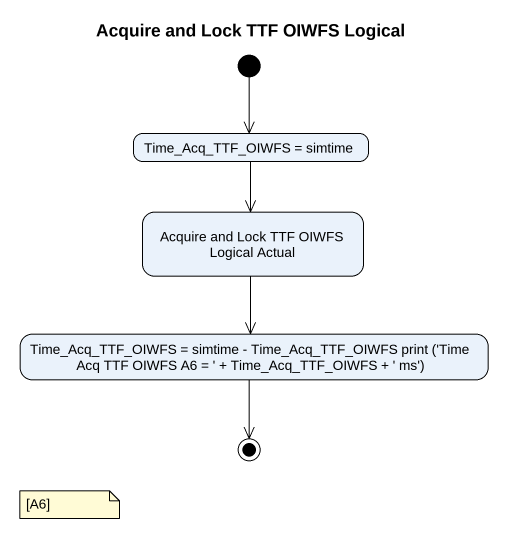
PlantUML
@startuml
title Acquire and Lock TTF OIWFS Logical
hide empty description
state "Time_Acq_TTF_OIWFS = simtime" as Time_Acq_TTF_OIWFS_simtime
state "Acquire and Lock TTF OIWFS Logical Actual" as Acquire_and_Lock_TTF_OIWFS
state "Time_Acq_TTF_OIWFS = simtime - Time_Acq_TTF_OIWFS print ('Time Acq TTF OIWFS A6 = ' + Time_Acq_TTF_OIWFS + ' ms')" as Time_Acq_TTF_OIWFS_simtime_2
[*] --> Time_Acq_TTF_OIWFS_simtime
Time_Acq_TTF_OIWFS_simtime --> Acquire_and_Lock_TTF_OIWFS
Acquire_and_Lock_TTF_OIWFS --> Time_Acq_TTF_OIWFS_simtime_2
Time_Acq_TTF_OIWFS_simtime_2 --> [*]
note as N1
  [A6]
end note
@enduml
